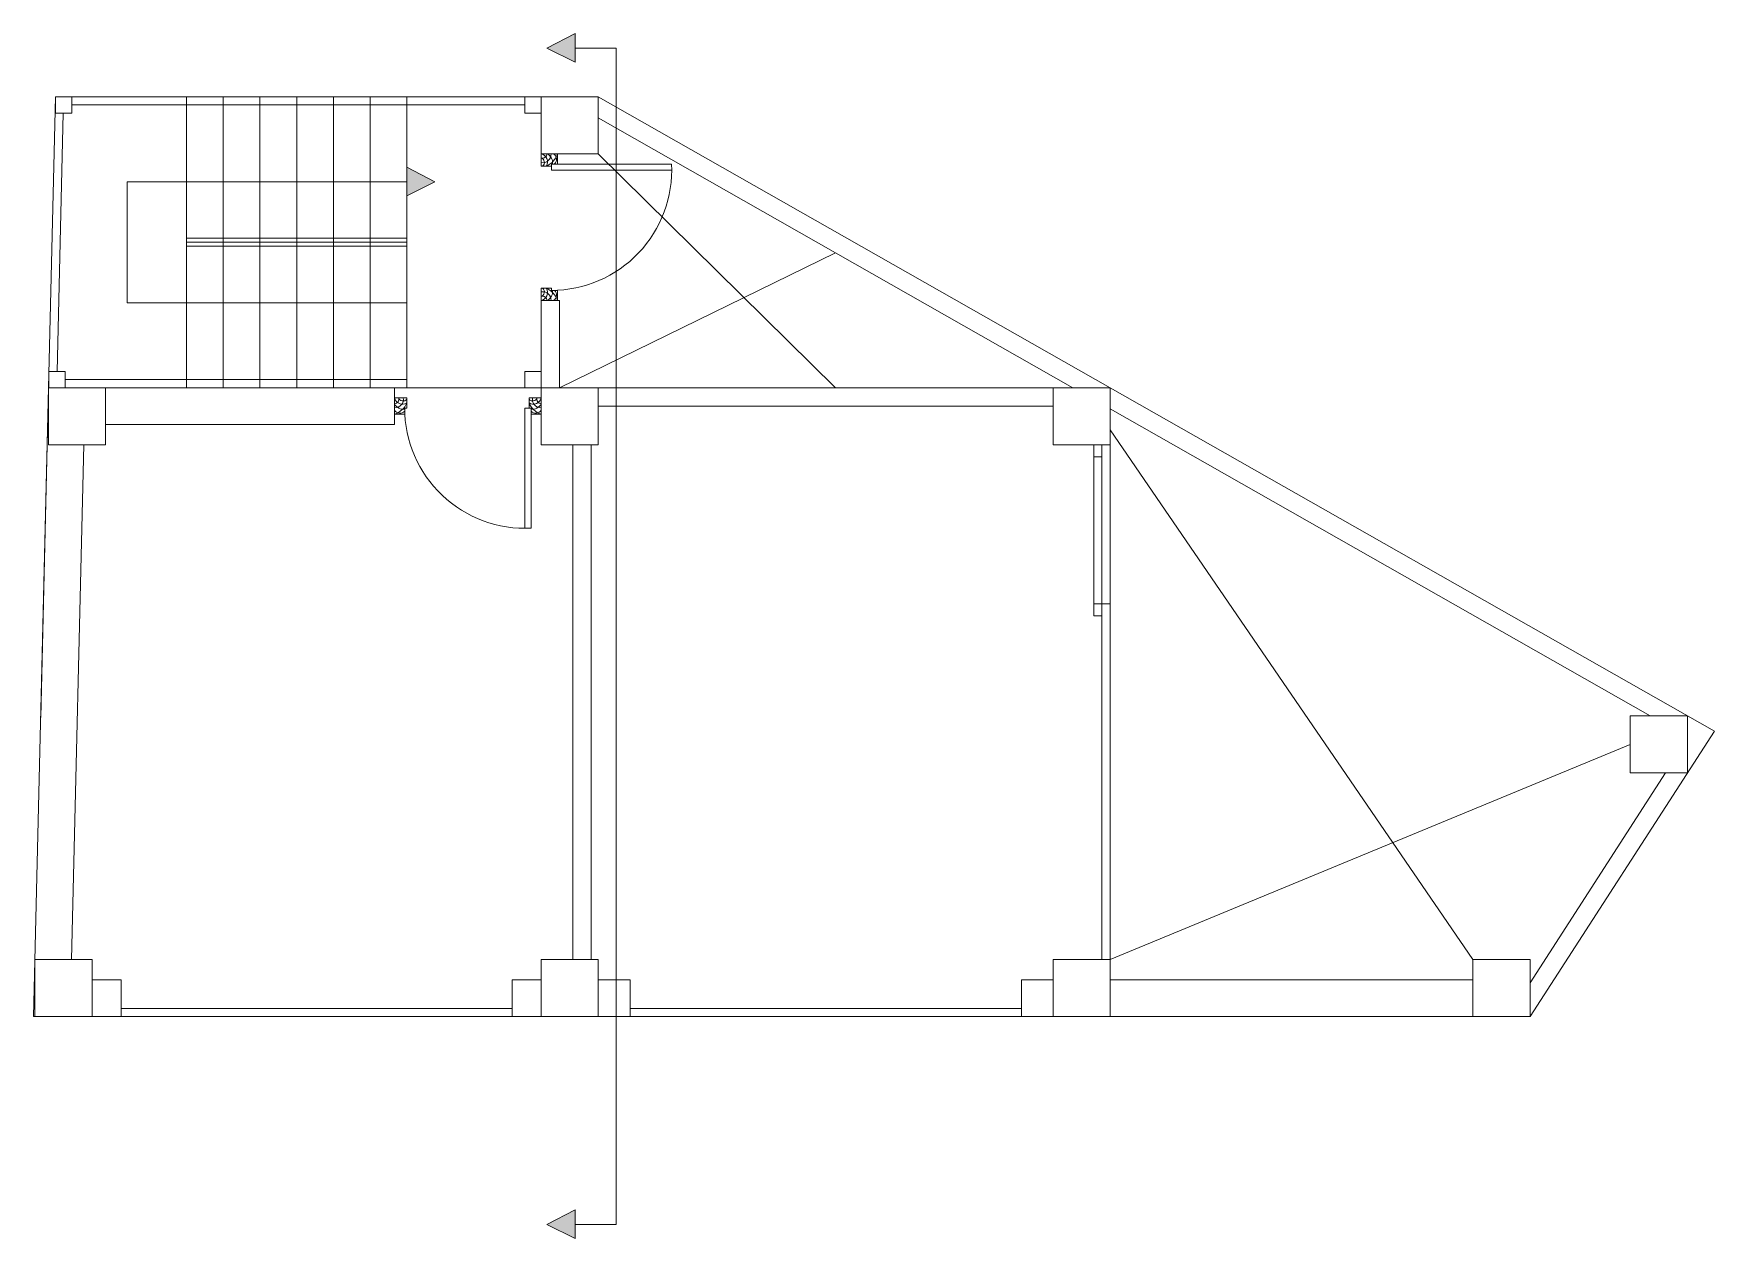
# Model space of a CAD drawing. Header units: inches. Extents: x 155573 to 157259, y -31362 to -30691.
# Drawn here: x 155572.8 to 155985.2, y -31361.6 to -31066 of the extents above; entities that cross this region are included whole.
import ezdxf

# ---------------------------------------------------------------- set-up
doc = ezdxf.new("R2010")
doc.units = ezdxf.units.IN
doc.header["$LTSCALE"] = 5
doc.header["$MEASUREMENT"] = 0
doc.layers.add('DOOR', color=62, linetype='Continuous', lineweight=0)
doc.layers.add('Staircase', color=6, linetype='Continuous', lineweight=13)

# ---------------------------------------------------------------- blocks, each defined once
blk = doc.blocks.new('A$C27B36B59')
at = {"layer": 'DOOR'}
for p, q in [((0, 4), (0, 0)), ((2.5, 4), (0, 4)), ((0, 0), (3, 0)), ((2.5, 2.5), (2.5, 4)), ((3, 2.5), (2.5, 2.5)), ((3, 0), (3, 2.5))]:
    blk.add_line(p, q, dxfattribs=at)
for centre, radius, start, end in [((-1.4, -0.54), 4.75, 22.1411, 72.838), ((1.34, 2.09), 1.64, 45.138, 144.8948), ((2.21, 0.3), 2.49, 83.3149, 152.658), ((0.13, 0.37), 2.05, 349.4875, 93.6805), ((1.96, -0.47), 2.01, 58.7447, 166.495), ((-0.06, 0.32), 1.13, 343.542, 86.947), ((2.08, -0.4), 1.17, 38.2816, 160.1519)]:
    blk.add_arc(centre, radius, start, end, dxfattribs=at)
blk = doc.blocks.new('D2')
at = {"layer": 'DOOR'}
for p, q in [((74473.95, 24047.59), (74473.95, 24018.09)), ((74473.95, 24047.59), (74475.45, 24047.59)), ((74475.45, 24047.59), (74475.45, 24018.13))]:
    blk.add_line(p, q, dxfattribs=at)
blk.add_arc((74473.95, 24047.59), 29.5, 180, 272.9146, dxfattribs=at)
at = {"layer": 'DOOR', "xscale": -1, "rotation": 180}
blk.add_blockref('A$C27B36B59', (74441.95, 24050.09), dxfattribs=at)
at = {"layer": 'DOOR', "rotation": 180}
blk.add_blockref('A$C27B36B59', (74477.95, 24050.09), dxfattribs=at)

msp = doc.modelspace()

# ---------------------------------------------------------------- hatches: boundary and pattern name
at = {"layer": 'Staircase', "ltscale": 7}
for points in [[(155705.67, -31073.02), (155705.67, -31066.01), (155698.78, -31069.59)], [(155664.38, -31105.77), (155664.38, -31098.76), (155671.27, -31102.34)], [(155705.67, -31361.59), (155705.67, -31354.58), (155698.78, -31358.16)]]:
    msp.add_hatch(color=256, dxfattribs=at).paths.add_polyline_path(points)

# ---------------------------------------------------------------- linework, layer by layer
for p, q in [((155705.67, -31066.01, -72.71), (155698.78, -31069.59, -72.71)), ((155705.67, -31073.02, -72.71), (155705.67, -31066.01, -72.71)), ((155698.78, -31069.59, -72.71), (155705.67, -31073.02, -72.71)), ((155715.77, -31069.59, -72.71), (155705.67, -31069.59, -72.71)), ((155715.77, -31069.59, -72.5), (155715.77, -31358.16, -72.5)), ((155578.19, -31081.5, -72.5), (155576.5, -31152.88, -72.5)), ((155697.38, -31081.5, -72.5), (155578.19, -31081.5, -72.5)), ((155610.38, -31117.19, -72.5), (155610.38, -31081.5, -72.5)), ((155619.38, -31117.19, -72.5), (155619.38, -31081.5, -72.5)), ((155628.38, -31117.19, -72.5), (155628.38, -31081.5, -72.5)), ((155637.38, -31117.19, -72.5), (155637.38, -31081.5, -72.5)), ((155646.38, -31117.19, -72.5), (155646.38, -31081.5, -72.5)), ((155655.38, -31117.19, -72.5), (155655.38, -31081.5, -72.5)), ((155664.38, -31081.5, -72.5), (155664.38, -31111.19, -72.5)), ((155711.38, -31081.5, -72.5), (155697.38, -31081.5, -72.5)), ((155711.38, -31081.5, -72.5), (155836.95, -31152.88, -72.5)), ((155580.09, -31085.5, -72.5), (155578.59, -31148.88, -72.5)), ((155693.38, -31083.5, -72.5), (155582.19, -31083.5, -72.5)), ((155711.38, -31086.67, -72.5), (155827.84, -31152.88, -72.5)), ((155711.38, -31095.5, -72.71), (155769.61, -31152.88, -72.71)), ((155664.38, -31105.77, -72.71), (155664.38, -31098.76, -72.71)), ((155664.38, -31098.76, -72.71), (155671.27, -31102.34, -72.71)), ((155595.77, -31132.03, -72.5), (155595.77, -31102.34, -72.5)), ((155595.77, -31102.34, -72.5), (155664.38, -31102.34, -72.5)), ((155671.27, -31102.34, -72.71), (155664.38, -31105.77, -72.71)), ((155664.38, -31111.19, -72.5), (155664.38, -31152.88, -72.5)), ((155664.38, -31116.19, -72.5), (155610.38, -31116.19, -72.5)), ((155610.38, -31117.19, -72.5), (155610.38, -31152.88, -72.5)), ((155664.38, -31117.19, -72.5), (155610.38, -31117.19, -72.5)), ((155664.38, -31118.19, -72.5), (155610.38, -31118.19, -72.5)), ((155619.38, -31117.19, -72.5), (155619.38, -31152.88, -72.5)), ((155628.38, -31117.19, -72.5), (155628.38, -31152.88, -72.5)), ((155637.38, -31117.19, -72.5), (155637.38, -31152.88, -72.5)), ((155646.38, -31117.19, -72.5), (155646.38, -31152.88, -72.5)), ((155655.38, -31117.19, -72.5), (155655.38, -31152.88, -72.5)), ((155701.88, -31152.88, -72.71), (155769.61, -31119.77, -72.71)), ((155664.38, -31132.03, -72.5), (155595.77, -31132.03, -72.5)), ((155701.88, -31131.5, -72.5), (155697.38, -31131.5, -72.5)), ((155697.38, -31131.5, -72.5), (155697.38, -31166.88, -72.5)), ((155701.88, -31131.5, -72.5), (155701.88, -31152.88, -72.5)), ((155572.84, -31307.16, -72.5), (155576.5, -31152.88, -72.5)), ((155576.5, -31152.88, -72.5), (155574.58, -31233.79, -72.5)), ((155590.5, -31152.88, -72.5), (155576.5, -31152.88, -72.5)), ((155664.38, -31152.88, -72.5), (155576.5, -31152.88, -72.5)), ((155693.38, -31152.88, -72.5), (155576.78, -31152.88, -72.5)), ((155664.38, -31150.88, -72.5), (155580.59, -31150.88, -72.5)), ((155661.38, -31161.88, -72.5), (155661.38, -31152.88, -72.5)), ((155711.38, -31152.88, -72.5), (155822.95, -31152.88, -72.5)), ((155836.95, -31152.88, -72.5), (155985.2, -31237.15, -72.5)), ((155822.95, -31157.38, -72.5), (155711.38, -31157.38, -72.5)), ((155836.95, -31158.05, -72.5), (155969.46, -31233.39, -72.5)), ((155590.5, -31161.88, -72.5), (155661.38, -31161.88, -72.5)), ((155925.96, -31293.16, -72.71), (155836.95, -31163.23, -72.71)), ((155582.17, -31293.16, -72.5), (155585.17, -31166.88, -72.5)), ((155705.13, -31166.88, -72.5), (155705.13, -31293.16, -72.5)), ((155709.63, -31166.88, -72.5), (155709.63, -31293.16, -72.5)), ((155832.95, -31208.88, -72.5), (155832.95, -31166.88, -72.5)), ((155832.95, -31166.88, -72.5), (155834.95, -31166.88, -72.5)), ((155832.95, -31169.88, -72.5), (155834.95, -31169.88, -72.5)), ((155834.95, -31166.88, -72.5), (155834.95, -31293.16, -72.5)), ((155834.95, -31166.88, -72.5), (155834.95, -31208.88, -72.5)), ((155834.95, -31205.88, -72.5), (155832.95, -31205.88, -72.5)), ((155834.95, -31205.88, -72.5), (155836.95, -31205.88, -72.5)), ((155836.95, -31205.88, -72.5), (155836.95, -31294.16, -72.5)), ((155834.95, -31208.88, -72.5), (155832.95, -31208.88, -72.5)), ((155985.2, -31237.15, -72.5), (155939.96, -31307.16, -72.5)), ((155836.95, -31293.16, -72.71), (155964.57, -31240.39, -72.71)), ((155973.23, -31247.39, -72.5), (155939.96, -31298.87, -72.5)), ((155587.17, -31298.16, -72.5), (155594.28, -31298.16, -72.5)), ((155594.28, -31307.16, -72.5), (155594.28, -31298.16, -72.5)), ((155690.28, -31307.16, -72.5), (155690.28, -31298.16, -72.5)), ((155690.28, -31298.16, -72.5), (155697.38, -31298.16, -72.5)), ((155719.17, -31298.16, -72.5), (155711.38, -31298.16, -72.5)), ((155719.17, -31307.16, -72.5), (155719.17, -31298.16, -72.5)), ((155815.17, -31307.16, -72.5), (155815.17, -31298.16, -72.5)), ((155815.17, -31298.16, -72.5), (155822.95, -31298.16, -72.5)), ((155925.96, -31298.16, -72.5), (155836.95, -31298.16, -72.5)), ((155690.28, -31305.16, -72.5), (155594.28, -31305.16, -72.5)), ((155815.17, -31305.16, -72.5), (155719.17, -31305.16, -72.5)), ((155939.31, -31307.16, -72.5), (155572.84, -31307.16, -72.5)), ((155939.31, -31307.16, -72.5), (155572.84, -31307.16, -72.5)), ((155705.67, -31354.58, -72.71), (155698.78, -31358.16, -72.71)), ((155705.67, -31361.59, -72.71), (155705.67, -31354.58, -72.71)), ((155698.78, -31358.16, -72.71), (155705.67, -31361.59, -72.71)), ((155715.77, -31358.16, -72.71), (155705.67, -31358.16, -72.71))]:
    msp.add_line(p, q, dxfattribs=at)
at = {"layer": 'Staircase', "ltscale": 7, "elevation": -72.71}
for points in [[(155578.19, -31081.5), (155582.19, -31081.5), (155582.19, -31085.5), (155578.19, -31085.5)], [(155693.38, -31081.5), (155697.38, -31081.5), (155697.38, -31085.5), (155693.38, -31085.5)], [(155697.38, -31095.5), (155711.38, -31095.5), (155711.38, -31081.5), (155697.38, -31081.5)], [(155576.59, -31148.88), (155580.59, -31148.88), (155580.59, -31152.88), (155576.59, -31152.88)], [(155693.38, -31148.88), (155697.38, -31148.88), (155697.38, -31152.88), (155693.38, -31152.88)], [(155576.5, -31166.88), (155590.5, -31166.88), (155590.5, -31152.88), (155576.5, -31152.88)], [(155697.38, -31166.88), (155711.38, -31166.88), (155711.38, -31152.88), (155697.38, -31152.88)], [(155822.95, -31166.88), (155836.95, -31166.88), (155836.95, -31152.88), (155822.95, -31152.88)], [(155964.57, -31233.39), (155978.57, -31233.39), (155978.57, -31247.39), (155964.57, -31247.39)], [(155573.17, -31293.16), (155587.17, -31293.16), (155587.17, -31307.16), (155573.17, -31307.16)], [(155697.38, -31293.16), (155711.38, -31293.16), (155711.38, -31307.16), (155697.38, -31307.16)], [(155822.95, -31293.16), (155836.95, -31293.16), (155836.95, -31307.16), (155822.95, -31307.16)], [(155925.96, -31293.16), (155939.96, -31293.16), (155939.96, -31307.16), (155925.96, -31307.16)]]:
    msp.add_lwpolyline(points, close=True, dxfattribs=at)
for points in [[(155836.95, -31298.16), (155836.95, -31298.16), (155925.96, -31298.16), (155925.96, -31293.16), (155939.96, -31293.16), (155939.96, -31298.87), (155973.23, -31247.39), (155964.57, -31247.39), (155964.57, -31233.39), (155969.46, -31233.39), (155836.95, -31158.05), (155836.95, -31293.16)], [(155836.95, -31205.88), (155836.95, -31293.16)]]:
    msp.add_lwpolyline(points, dxfattribs=at)

# ---------------------------------------------------------------- block references
at = {"layer": 'Staircase', "ltscale": 7, "rotation": 90.00000000018322}
msp.add_blockref('D2', (179747.47, -105573.45, -72.71), dxfattribs=at)
at = {"layer": 'Staircase', "ltscale": 7}
msp.add_blockref('D2', (81219.43, -55205.47, -72.71), dxfattribs=at)

doc.saveas('drawing.dxf')
